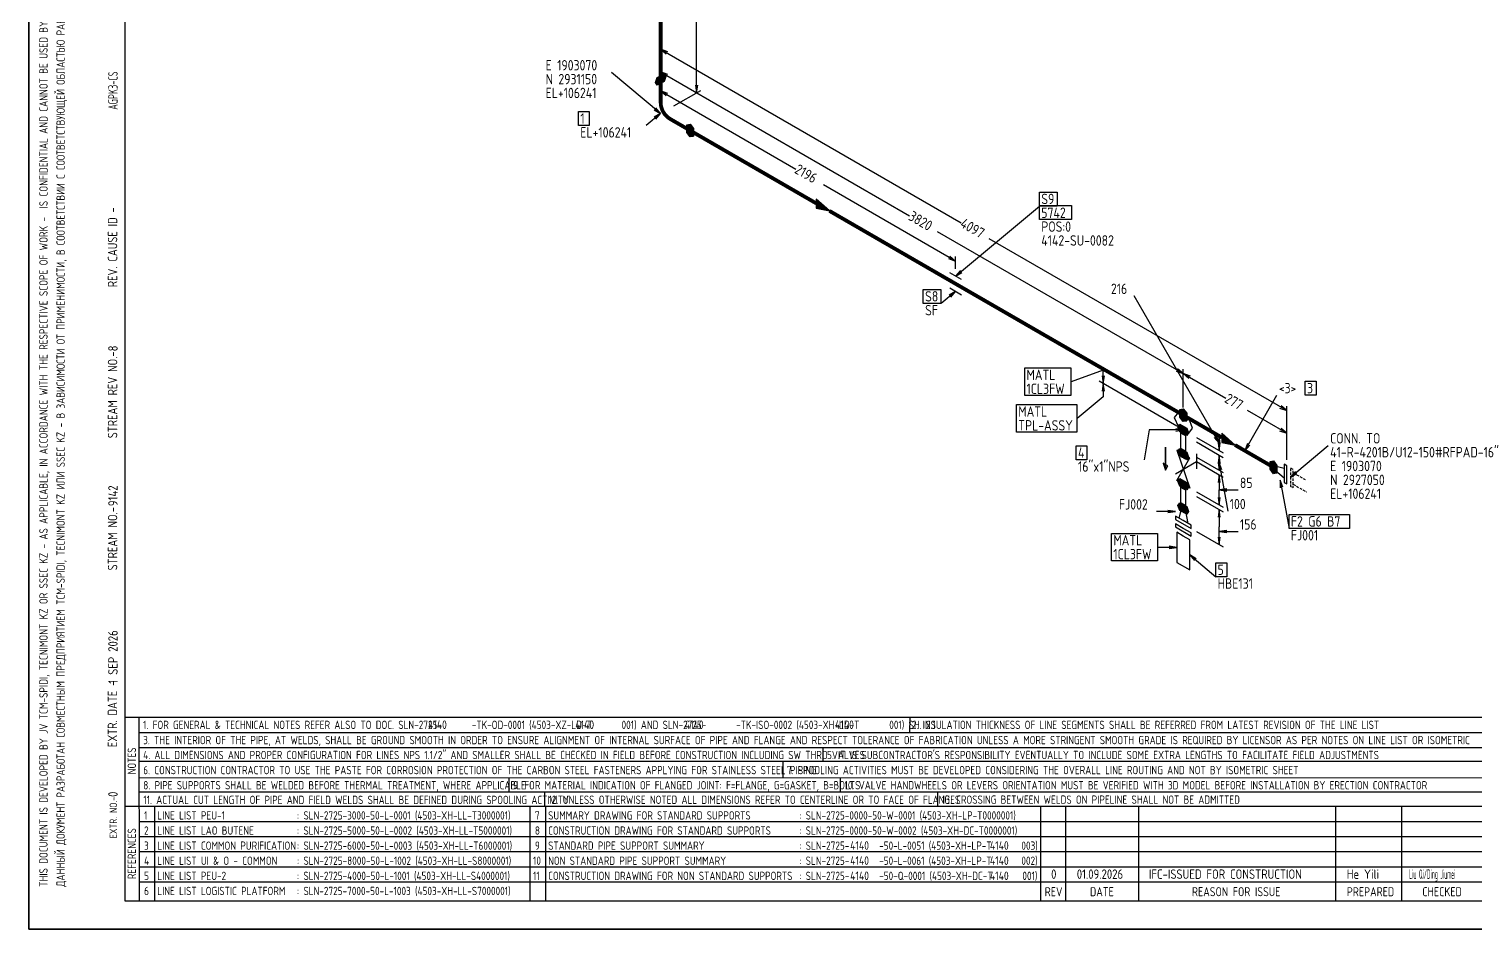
# Model space of a CAD drawing. Extents: x 0 to 594, y 0 to 420.
# Drawn here: x 0 to 383, y 0 to 238.4 of the extents above; entities that cross this region are included whole.
import ezdxf

# ---------------------------------------------------------------- set-up
doc = ezdxf.new("R2010")
doc.units = 0
doc.header["$MEASUREMENT"] = 0
doc.linetypes.add('BORDER_2012_SLN$0$8001.Solid', pattern=[0])
doc.linetypes.add('GT100', pattern=[1, 0.666667, -0.333333])
for name, color, linetype, lineweight in [('BORDER_2012_SLN$0$BG_01', 7, 'BORDER_2012_SLN$0$8001.Solid', 25), ('BORDER_2012_SLN$0$BG_02', 7, 'BORDER_2012_SLN$0$8001.Solid', 25), ('BORDER_2012_SLN$0$BG_Level_1', 7, 'BORDER_2012_SLN$0$8001.Solid', 25), ('BORDER_2012_SLN$0$Level_1', 7, 'BORDER_2012_SLN$0$8001.Solid', 25), ('BORDER_2012_SLN$0$Level_18', 7, 'BORDER_2012_SLN$0$8001.Solid', 25)]:
    doc.layers.add(name, color=color, linetype=linetype, lineweight=lineweight)
doc.layers.add('GT_1', color=7, linetype='Continuous')
doc.styles.add('BORDER_2012_SLN$0$GOST type A', font='GOST type A')
doc.styles.add('HTX1', font='')
doc.styles.get('HTX1').set_extended_font_data('GOST type A')

# ---------------------------------------------------------------- blocks, each defined once
blk = doc.blocks.new('BORDER_2012_SLN')
at = {"layer": 'BORDER_2012_SLN$0$BG_Level_1', "color": 7, "lineweight": -3}
for p, q in [((402.7, 56), (25.4, 56)), ((29.11, 56), (29.22, 7.5)), ((233.25, 56), (233.24, 52)), ((402.7, 52), (29.1, 52)), ((402.7, 47.99), (29.16, 48.01)), ((210.22, 48), (210.22, 44.42)), ((402.7, 44.41), (29.17, 44.42)), ((199.61, 44.42), (199.61, 40.02)), ((402.7, 39.96), (29.15, 40.07)), ((127.1, 40.04), (127.1, 36.23)), ((214.87, 40.02), (214.87, 36.23)), ((136.5, 36.23), (136.5, 32.43)), ((240.64, 36.23), (240.64, 32.43)), ((33.22, 32.43), (33.22, 7.59)), ((132.63, 32.43), (132.63, 7.6)), ((136.8, 32.43), (136.8, 7.59))]:
    blk.add_line(p, q, dxfattribs=at)
at = {"layer": 'BORDER_2012_SLN$0$Level_1', "color": 7, "lineweight": -3}
for p, q in [((25.4, 412.5), (25.4, 7.5)), ((402.7, 36.23), (29.15, 36.23)), ((402.7, 32.43), (25.4, 32.43)), ((267.9, 32.43), (267.91, 7.5)), ((274.59, 7.5), (274.59, 32.43)), ((293.91, 7.5), (293.91, 32.43)), ((346.11, 7.5), (346.11, 32.43)), ((363.55, 7.5), (363.55, 32.43)), ((402.7, 28.43), (29.17, 28.43)), ((402.7, 24.43), (29.18, 24.43)), ((402.7, 20.43), (29.19, 20.43)), ((402.7, 16.43), (29.2, 16.43)), ((402.7, 12.43), (29.2, 12.43)), ((25.4, 7.5), (588.6, 7.5))]:
    blk.add_line(p, q, dxfattribs=at)
at = {"layer": 'BORDER_2012_SLN$0$Level_18', "color": 7, "lineweight": -3, "flags": 128}
blk.add_lwpolyline([(0, 0), (0, 420), (594, 420), (594, 0)], close=True, dxfattribs=at)
at = {"color": 7, "char_height": 2.2, "attachment_point": 1, "style": 'BORDER_2012_SLN$0$GOST type A'}
for s, insert in [('{\\l\\fGOST type A|b0|i0;\\T1;1}', (30.5, 31.2)), ('{\\l\\fGOST type A|b0|i0;\\T1;: SLN-2725-3000-50-L-0001 (4503-XH-LL-T3000001)}', (71, 31.2)), ('{\\l\\fGOST type A|b0|i0;\\T1;7}', (134, 31.2)), ('{\\l\\fGOST type A|b0|i0;\\T1;SUMMARY DRAWING FOR STANDARD SUPPORTS}', (137.5, 31.2)), ('{\\l\\fGOST type A|b0|i0;\\T1;: SLN-2725-0000-50-W-0001 (4503-XH-LP-T0000001)}', (204, 31.2)), ('{\\l\\fGOST type A|b0|i0;\\T1;2}', (30.5, 27.2)), ('{\\l\\fGOST type A|b0|i0;\\T1;LINE LIST LAO BUTENE}', (34, 27.2)), ('{\\l\\fGOST type A|b0|i0;\\T1;: SLN-2725-5000-50-L-0002 (4503-XH-LL-T5000001)}', (71, 27.2)), ('{\\l\\fGOST type A|b0|i0;\\T1;8}', (134, 27.2)), ('{\\l\\fGOST type A|b0|i0;\\T1;CONSTRUCTION DRAWING FOR STANDARD SUPPORTS}', (137.5, 27.2)), ('{\\l\\fGOST type A|b0|i0;\\T1;: SLN-2725-0000-50-W-0002 (4503-XH-DC-T0000001)}', (204, 27.2)), ('{\\l\\fGOST type A|b0|i0;\\T1;3}', (30.5, 23.2)), ('{\\l\\fGOST type A|b0|i0;\\T1;LINE LIST COMMON PURIFICATION}', (34, 23.2)), ('{\\l\\fGOST type A|b0|i0;\\T1;: SLN-2725-6000-50-L-0003 (4503-XH-LL-T6000001)}', (71, 23.2)), ('{\\l\\fGOST type A|b0|i0;\\T1;9}', (134, 23.2)), ('{\\C256;STANDARD PIPE SUPPORT SUMMARY}', (137.5, 23.2)), ('{\\fGOST type A|b0|i0|c0|p34;: SLN-2725-       -50-L-0051 (4503-XH-LP-T       003)}', (204, 23.2)), ('{\\l\\fGOST type A|b0|i0;\\T1;4}', (30.5, 19.2)), ('{\\l\\fGOST type A|b0|i0;\\T1;LINE LIST UI & O - COMMON}', (34, 19.2)), ('{\\l\\fGOST type A|b0|i0;\\T1;: SLN-2725-8000-50-L-1002 (4503-XH-LL-S8000001)}', (71, 19.2)), ('{\\l\\fGOST type A|b0|i0;\\T1;10}', (133.5, 19.2)), ('{\\l\\fGOST type A|b0|i0;\\T1;NON STANDARD PIPE SUPPORT SUMMARY}', (137.5, 19.2)), ('{\\fGOST type A|b0|i0|c0|p34;: SLN-2725-       -50-L-0061 (4503-XH-LP-T       002)}', (204, 19.2)), ('{\\l\\fGOST type A|b0|i0;\\T1;: SLN-2725-4000-50-L-1001 (4503-XH-LL-S4000001)}', (71, 15.2)), ('{\\fGOST type A|b0|i0|c0|p34;: SLN-2725-       -50-Q-0001 (4503-XH-DC-T       001)}', (204, 15.2)), ('{\\l\\fGOST type A|b0|i0;\\T1;5}', (30.5, 15.2)), ('{\\l\\fGOST type A|b0|i0;\\T1;LINE LIST PEU-2}', (34, 15.2)), ('{\\l\\fGOST type A|b0|i0;\\T1;11}', (133.5, 15.2)), ('{\\C256;CONSTRUCTION DRAWING FOR NON STANDARD SUPPORTS}', (137.5, 15.2)), ('{\\l\\fGOST type A|b0|i0;\\T1;6}', (30.5, 11.2)), ('{\\l\\fGOST type A|b0|i0;\\T1;LINE LIST LOGISTIC PLATFORM}', (34, 11.2)), ('{\\l\\fGOST type A|b0|i0;\\T1;: SLN-2725-7000-50-L-1003 (4503-XH-LL-S7000001)}', (71, 11.2))]:
    blk.add_mtext(s, dxfattribs=dict(at, insert=insert))
at = {"layer": 'BORDER_2012_SLN$0$BG_01', "color": 7, "attachment_point": 1, "rotation": 90, "style": 'BORDER_2012_SLN$0$GOST type A'}
for s, insert, char_height in [('{\\fGOST type A|b0|i0|c134|p34;\\W1.01;ДАННЫЙ ДОКУМЕНТ РАЗРАБОТАН СОВМЕСТНЫМ ПРЕДПРИЯТИЕМ \\fGOST type A|b0|i0|c0|p34;TCM-SPIDI, TECNIMONT KZ \\fGOST type A|b0|i0|c134|p34;ИЛИ \\fGOST type A|b0|i0|c0|p34;SSEC KZ - \\fGOST type A|b0|i0|c134|p34;В ЗАВИСИМОСТИ ОТ ПРИМЕНИМОСТИ\\fGOST type A|b0|i0|c0|p34;, \\fGOST type A|b0|i0|c134|p34;В СООТВЕТСТВИИ С СООТВЕТСТВУЮЩЕЙ ОБЛАСТЬЮ РАБОТ\\fGOST type A|b0|i0|c0|p34;. \\fGOST type A|b0|i0|c134|p34;ЯВЛЯЕТСЯ КОНФИДЕНЦИАЛЬНЫМ И НЕ МОЖЕТ БЫТЬ ИСПОЛЬЗОВАН ДРУГИМИ ЛИЦАМИ ДЛЯ КАКИХ\\fGOST type A|b0|i0|c0|p34;-\\fGOST type A|b0|i0|c134|p34;ЛИБО ЦЕЛЕЙ\\fGOST type A|b0|i0|c0|p34;, \\fGOST type A|b0|i0|c134|p34;КРОМЕ ПРОЕКТА \\fGOST type A|b0|i0|c0|p34;SILLENO.}', (7.3, 11.21), 2.2), ('{\\l\\fGOST type A|b0|i0;\\T1;EXTR. DATE -}', (20.86, 48.18), 2.5), ('{\\l\\fGOST type A|b0|i0;\\T1;EXTR. NO.-}', (21.36, 24.02), 2)]:
    blk.add_mtext(s, dxfattribs=dict(at, insert=insert, char_height=char_height))
at = {"layer": 'BORDER_2012_SLN$0$BG_01', "color": 7, "insert": (2.76, 11.2), "char_height": 2.2, "attachment_point": 1, "rotation": 90, "line_spacing_factor": 1.090909, "style": 'BORDER_2012_SLN$0$GOST type A'}
blk.add_mtext('{\\fGOST type A|b0|i0|c0|p34;\\W1.01;THIS DOCUMENT IS DEVELOPED BY JV TCM-SPIDI, TECNIMONT KZ OR SSEC KZ - AS APPLICABLE, IN ACCORDANCE WITH THE RESPECTIVE SCOPE OF WORK -  IS CONFIDENTIAL AND CANNOT BE USED BY OTHERS FOR ANY PURPOSE OTHER THAN THE SILLENO PROJECT}', dxfattribs=at)
at = {"layer": 'BORDER_2012_SLN$0$BG_02', "color": 7, "char_height": 2.5, "attachment_point": 1, "rotation": 90, "style": 'BORDER_2012_SLN$0$GOST type A'}
for s, insert in [('{\\l\\fGOST type A|b0|i0;\\T1;REV. CAUSE ID - }', (20.9, 170)), ('{\\l\\fGOST type A|b0|i0;\\T1;STREAM REV NO.-}', (20.9, 130)), ('{\\l\\fGOST type A|b0|i0;\\T1;STREAM NO.-}', (20.9, 95))]:
    blk.add_mtext(s, dxfattribs=dict(at, insert=insert))
at = {"layer": 'BORDER_2012_SLN$0$BG_Level_1', "color": 7, "attachment_point": 1, "style": 'BORDER_2012_SLN$0$GOST type A'}
for s, insert, char_height in [('{\\fGOST type A|b0|i0|c0|p34;\\C256; 1. FOR GENERAL & TECHNICAL NOTES REFER ALSO TO DOC. SLN-2725-       -TK-OD-0001 (4503-XZ-LD-T       001) AND SLN-2725-       -TK-ISO-0002 (4503-XH-LD-T       001) SH. 2.1}', (29.11, 55.19), 2.2), ('{\\fGOST type A|b0|i0|c0|p34;\\C256;2. INSULATION THICKNESS OF LINE SEGMENTS SHALL BE REFERRED FROM LATEST REVISION OF THE LINE LIST}', (233.84, 55.19), 2.2), ('{\\fGOST type A|b0|i0|c0|p34;\\C256; 3. THE INTERIOR OF THE PIPE, AT WELDS, SHALL BE GROUND SMOOTH IN ORDER TO ENSURE ALIGNMENT OF INTERNAL SURFACE OF PIPE AND FLANGE AND RESPECT TOLERANCE OF FABRICATION UNLESS A MORE STRINGENT SMOOTH GRADE IS REQUIRED BY LICENSOR AS PER NOTES ON LINE LIST OR ISOMETRIC}', (29.12, 51.15), 2.2), ('{\\fGOST type A|b0|i0|c0|p34;\\C256; 4. ALL DIMENSIONS AND PROPER CONFIGURATION FOR LINES NPS 1.1/2" AND SMALLER SHALL BE CHECKED IN FIELD BEFORE CONSTRUCTION INCLUDING SW THRD VALVES}', (29.13, 47.2), 2.2), ("{\\C256; 5. IT IS SUBCONTRACTOR'S RESPONSIBILITY EVENTUALLY TO INCLUDE SOME EXTRA LENGTHS TO FACILITATE FIELD ADJUSTMENTS}", (210.22, 47.2), 2.2), ('{\\C256; 6. CONSTRUCTION CONTRACTOR TO USE THE PASTE FOR CORROSION PROTECTION OF THE CARBON STEEL FASTENERS APPLYING FOR STAINLESS STEEL PIPING}', (29.14, 43.2), 2.2), ('{\\C256; 7. SPOOLING ACTIVITIES MUST BE DEVELOPED CONSIDERING THE OVERALL LINE ROUTING AND NOT BY ISOMETRIC SHEET}', (199.61, 43.2), 2.2), ('{\\C256; 8. PIPE SUPPORTS SHALL BE WELDED BEFORE THERMAL TREATMENT, WHERE APPLICABLE}', (29.15, 39.2), 2.2), ('{\\C256; 9. FOR MATERIAL INDICATION OF FLANGED JOINT: F=FLANGE, G=GASKET, B=BOLTS}', (127.1, 39.2), 2.2), ('{\\C256; 10. VALVE HANDWHEELS OR LEVERS ORIENTATION MUST BE VERIFIED WITH 3D MODEL BEFORE INSTALLATION BY ERECTION CONTRACTOR}', (214.87, 39.2), 2.2), ('{\\C256; 11. ACTUAL CUT LENGTH OF PIPE AND FIELD WELDS SHALL BE DEFINED DURING SPOOLING ACTIVITY}', (29.16, 35.32), 2.2), ('{\\C256; 12. UNLESS OTHERWISE NOTED ALL DIMENSIONS REFER TO CENTERLINE OR TO FACE OF FLANGES}', (136.5, 35.35), 2.2), ('{\\C256; 13. CROSSING BETWEEN WELDS ON PIPELINE SHALL NOT BE ADMITTED}', (240.64, 35.38), 2.2), ('{\\l\\fGOST type A|b0|i0;\\T1;LINE LIST PEU-1}', (34, 31.2), 2.2), ('{\\l\\fGOST type A|b0|i0;\\T1;REV}', (269, 11.1), 2.4), ('{\\l\\fGOST type A|b0|i0;\\T1;DATE}', (281, 11.1), 2.4), ('{\\l\\fGOST type A|b0|i0;\\T1;REASON FOR ISSUE}', (308, 11.1), 2.4), ('{\\l\\fGOST type A|b0|i0;\\T1;PREPARED}', (349, 11.1), 2.4), ('{\\l\\fGOST type A|b0|i0;\\T1;CHECKED}', (369, 11.1), 2.4)]:
    blk.add_mtext(s, dxfattribs=dict(at, insert=insert, char_height=char_height))
at = {"layer": 'BORDER_2012_SLN$0$BG_Level_1', "color": 7, "char_height": 2.2, "attachment_point": 1, "rotation": 90, "style": 'BORDER_2012_SLN$0$GOST type A'}
for s, insert in [('{\\l\\fGOST type A|b0|i0;\\T1;NOTES}', (26.15, 40.99)), ('{\\l\\fGOST type A|b0|i0;\\T1;REFERENCES}', (26.15, 13.23))]:
    blk.add_mtext(s, dxfattribs=dict(at, insert=insert))

msp = doc.modelspace()

# ---------------------------------------------------------------- linework, layer by layer
at = {"layer": 'GT_1', "flags": 128}
for points in [[(0, 0), (594, 0), (594, 420), (0, 420), (0, 0)], [(176.8, 221.5), (176.8, 281.7)], [(167.3, 220), (167.3, 234.2)], [(169.2, 232.3), (167.3, 233), (168.8, 231.7)], [(167.3, 233), (246.9, 187)], [(167.3, 216), (154.3, 226.9)], [(166.4, 223.5), (165.9, 224.2), (166.4, 225.5), (168.2, 226.5), (168.7, 225.8), (168.2, 224.5), (166.4, 223.5)], [(167.3, 220), (167.3, 228.2)], [(169.2, 226.3), (167.3, 227), (168.8, 225.7)], [(167.3, 227), (233.2, 188.9)], [(167.3, 226), (168.557, 226)], [(167.66, 226.2), (168.414, 226.2)], [(165.9, 224.2), (167.66, 224.2)], [(165.977, 224.4), (168.02, 224.4)], [(166.043, 224), (167.3, 224)], [(166.054, 224.6), (168.238, 224.6)], [(166.131, 224.8), (168.315, 224.8)], [(166.186, 223.8), (166.94, 223.8)], [(166.208, 225), (168.392, 225)], [(166.285, 225.2), (168.469, 225.2)], [(166.362, 225.4), (168.546, 225.4)], [(166.58, 225.6), (168.623, 225.6)], [(166.94, 225.8), (168.7, 225.8)], [(167.3, 220), (167.3, 223.2)], [(176.5, 223.5), (176.8, 221.5), (177.1, 223.5)], [(169.2, 221.3), (167.3, 222), (168.8, 220.7)], [(167.3, 222), (203.1, 201.3)], [(170.8, 218), (177.9, 222.1)], [(145.5, 216.5), (148.4, 216.5), (148.4, 212.8), (145.5, 212.8), (145.5, 216.5)], [(167.3, 216), (163.5, 212.8)], [(165.6, 217), (167.3, 216), (166, 217.5)], [(166, 214.5), (167.3, 216), (165.6, 215)], [(176, 210), (175.1, 209.8), (174.2, 211), (174.2, 213), (175.1, 213.2), (176, 212), (176, 210)], [(174.2, 213), (175.25, 213)], [(174.2, 212.8), (175.4, 212.8)], [(174.2, 212.6), (175.55, 212.6)], [(174.2, 212.4), (175.7, 212.4)], [(174.2, 212.2), (175.85, 212.2)], [(174.2, 212), (176, 212)], [(174.2, 211.8), (176, 211.8)], [(174.2, 211.6), (176, 211.6)], [(174.2, 211.4), (176, 211.4)], [(174.2, 211.2), (176, 211.2)], [(174.2, 211), (176, 211)], [(174.35, 210.8), (176, 210.8)], [(174.5, 210.6), (176, 210.6)], [(174.65, 210.4), (176, 210.4)], [(174.8, 210.2), (176, 210.2)], [(174.95, 210), (176, 210)], [(245.4, 176.9), (210.4, 197.1)], [(208.5, 192.2), (208.5, 190.9), (212, 190.2), (208.5, 193.3), (208.5, 191.1), (211.6, 190.4), (208.5, 193.2), (208.5, 191.2), (211.3, 190.6), (208.5, 193.1), (208.5, 191.4), (210.9, 190.8), (208.5, 192.9), (208.5, 191.6), (210.6, 191), (208.5, 192.8), (208.5, 191.7), (210.3, 191.2), (208.5, 192.6), (208.5, 191.9), (210, 191.4), (208.5, 192.4), (208.5, 192), (209.6, 191.6), (208.5, 192.3), (208.5, 192.2), (212, 190.2)], [(245.4, 172.9), (267.6, 191.5)], [(267.6, 195.2), (272.3, 195.2), (272.3, 191.5), (267.6, 191.5), (267.6, 195.2)], [(267.6, 191.6), (276.1, 191.6), (276.1, 187.9), (267.6, 187.9), (267.6, 191.6)], [(305.7, 147.1), (240.6, 184.7)], [(333.1, 137.3), (254.3, 182.8)], [(243.5, 177.6), (245.4, 176.9), (243.9, 178.2)], [(245.4, 174.9), (245.4, 178.1)], [(247, 172), (243.9, 173.8)], [(247, 172), (243.9, 173.8)], [(246.7, 174.4), (245.4, 172.9), (247.1, 173.9)], [(236.8, 169.4), (241.5, 169.4), (241.5, 165.7), (236.8, 165.7), (236.8, 169.4)], [(245.4, 168.9), (241.6, 165.7)], [(244.1, 167.4), (245.4, 168.9), (243.7, 167.9)], [(243.9, 169.8), (247, 168)], [(243.9, 169.8), (247, 168)], [(315.2, 128.7), (292.7, 167.7)], [(263.7, 148.6), (275.9, 148.6), (275.9, 141.3), (263.7, 141.3), (263.7, 148.6)], [(284.5, 148), (276, 144.9)], [(284.2, 146.5), (284.5, 144.5), (284.8, 146.5)], [(284.5, 144.5), (284.5, 148)], [(303.8, 147.8), (305.7, 147.1), (304.2, 148.4)], [(305.7, 140.1), (305.7, 148.3)], [(305.7, 138.1), (305.7, 148.3)], [(307.6, 146.4), (305.7, 147.1), (307.2, 145.8)], [(305.7, 147.1), (317, 140.6)], [(304, 133.2), (283.4, 145.1)], [(304, 133.2), (283.4, 145.1)], [(284.8, 142.5), (284.5, 144.5), (284.2, 142.5)], [(284.5, 144.5), (284.5, 141)], [(338, 145.1), (340.9, 145.1), (340.9, 141.4), (338, 141.4), (338, 145.1)], [(261.5, 138.9), (277.5, 138.9), (277.5, 131.6), (261.5, 131.6), (261.5, 138.9)], [(284.5, 141), (277.6, 135.2)], [(322, 126.7), (330.5, 141.4)], [(331.2, 138), (333.1, 137.3), (331.6, 138.6)], [(333.1, 124.3), (333.1, 138.5)], [(305.7, 136.1), (304.4, 136.9), (303.3, 135.5), (304.4, 133), (307.2, 131.3), (308.1, 132.7), (307.2, 135.3), (305.7, 136.1)], [(306.6, 134.6), (305.7, 134.4), (304.8, 135.6), (304.8, 137.6), (305.7, 137.8), (306.6, 136.6), (306.6, 134.6)], [(304.8, 137.6), (305.85, 137.6)], [(304.8, 137.4), (306, 137.4)], [(304.8, 137.2), (306.15, 137.2)], [(304.8, 137), (306.3, 137)], [(304.8, 136.8), (306.45, 136.8)], [(304.8, 136.6), (306.6, 136.6)], [(304.8, 136.4), (306.6, 136.4)], [(304.8, 136.2), (306.6, 136.2)], [(304.8, 136), (306.6, 136)], [(304.8, 135.8), (306.6, 135.8)], [(304.8, 135.6), (306.6, 135.6)], [(304.95, 135.4), (306.6, 135.4)], [(305.1, 135.2), (306.6, 135.2)], [(305.25, 135), (306.6, 135)], [(305.4, 134.8), (306.6, 134.8)], [(305.55, 134.6), (306.6, 134.6)], [(309.2, 134.1), (316.3, 130)], [(333.1, 131.3), (322.7, 137.3)], [(305.7, 132.2), (296.7, 132.2), (295.3, 124.3)], [(303.7, 131.9), (305.7, 132.2), (303.7, 132.5)], [(304.8, 131.7), (304.3, 133), (304.8, 133.7), (306.6, 132.7), (307.1, 131.4), (306.6, 130.7), (304.8, 131.7)], [(304.3, 133), (306.06, 133)], [(304.377, 132.8), (306.42, 132.8)], [(304.443, 133.2), (305.7, 133.2)], [(304.454, 132.6), (306.638, 132.6)], [(304.531, 132.4), (306.715, 132.4)], [(304.586, 133.4), (305.34, 133.4)], [(304.608, 132.2), (306.792, 132.2)], [(304.685, 132), (306.869, 132)], [(304.762, 131.8), (306.946, 131.8)], [(304.98, 131.6), (307.023, 131.6)], [(305.7, 131), (305, 131.4), (305, 127.4), (306.4, 126.6), (306.4, 130.6), (305.7, 131)], [(305.34, 131.4), (307.1, 131.4)], [(305.7, 131.2), (306.957, 131.2)], [(306.06, 131), (306.814, 131)], [(313.9, 130.2), (315.2, 128.7), (314.5, 130.6)], [(315.5, 128.6), (315.2, 130.6), (314.9, 128.6)], [(315.2, 130.6), (315.2, 128.7)], [(315.9, 130.2), (315.9, 128.9), (319.4, 128.2), (315.9, 131.3), (315.9, 129.1), (319, 128.4), (315.9, 131.2), (315.9, 129.2), (318.7, 128.6), (315.9, 131.1), (315.9, 129.4), (318.3, 128.8), (315.9, 130.9), (315.9, 129.6), (318, 129), (315.9, 130.8), (315.9, 129.7), (317.7, 129.2), (315.9, 130.6), (315.9, 129.9), (317.4, 129.4), (315.9, 130.4), (315.9, 130), (317, 129.6), (315.9, 130.3), (315.9, 130.2), (319.4, 128.2)], [(331.2, 132), (333.1, 131.3), (331.6, 132.6)], [(333.1, 124.3), (333.1, 132.5)], [(277.3, 128), (280.2, 128), (280.2, 124.3), (277.3, 124.3), (277.3, 128)], [(301, 127.6), (301, 121.5), (301.6, 122.7), (300.4, 123.4), (301, 121.5), (301, 127.6)], [(305.7, 125.8), (304, 126.8), (307.4, 116.8), (304, 118.8), (307.4, 124.8), (305.7, 125.8)], [(304.8, 125.3), (304.3, 126.6), (304.8, 127.3), (306.6, 126.3), (307.1, 125), (306.6, 124.3), (304.8, 125.3)], [(304.3, 126.6), (306.06, 126.6)], [(304.377, 126.4), (306.42, 126.4)], [(304.443, 126.8), (305.7, 126.8)], [(304.586, 127), (305.34, 127)], [(309.2, 130.2), (316.3, 126.1)], [(309.2, 129), (316.3, 124.9)], [(314.9, 128.7), (315.2, 126.7), (315.5, 128.7)], [(315.2, 126.7), (315.2, 128.7)], [(322.7, 128.6), (322, 126.7), (323.3, 128.2)], [(334.1, 119.7), (344.1, 128.1)], [(303.6, 120.6), (309.2, 123.8)], [(304.454, 126.2), (306.638, 126.2)], [(304.531, 126), (306.715, 126)], [(304.608, 125.8), (306.792, 125.8)], [(304.685, 125.6), (306.869, 125.6)], [(304.762, 125.4), (306.946, 125.4)], [(304.98, 125.2), (307.023, 125.2)], [(305.34, 125), (307.1, 125)], [(305.7, 124.8), (306.957, 124.8)], [(306.06, 124.6), (306.814, 124.6)], [(309.2, 125.9), (309.2, 121.9)], [(309.2, 125), (316.3, 120.9)], [(309.2, 123.8), (316.3, 119.7)], [(315.5, 123.5), (315.2, 125.5), (314.9, 123.5)], [(314.9, 123.5), (315.2, 121.5), (315.5, 123.5)], [(315.2, 125.5), (315.2, 123.5)], [(315.2, 121.5), (315.2, 123.5)], [(315.9, 121.6), (315.2, 123.5), (315.2, 121.5)], [(315.2, 123.5), (317.5, 110.7)], [(330.5, 120.8), (329.6, 120.6), (328.7, 121.8), (328.7, 123.8), (329.6, 124), (330.5, 122.8), (330.5, 120.8)], [(328.7, 123.8), (329.75, 123.8)], [(328.7, 123.6), (329.9, 123.6)], [(328.7, 123.4), (330.05, 123.4)], [(328.7, 123.2), (330.2, 123.2)], [(328.7, 123), (330.35, 123)], [(328.7, 122.8), (330.5, 122.8)], [(328.7, 122.6), (330.5, 122.6)], [(332.4, 119.4), (329.6, 121.8), (329.6, 122.8), (332.4, 122.1)], [(332.4, 120.7), (332.4, 118.3), (333.1, 117.9), (333.1, 122.7), (332.4, 123.1), (332.4, 120.7)], [(304.8, 117.3), (304.3, 118.6), (304.8, 119.3), (306.6, 118.3), (307.1, 117), (306.6, 116.3), (304.8, 117.3)], [(304.443, 118.8), (305.7, 118.8)], [(304.586, 119), (305.34, 119)], [(315.5, 118.3), (315.2, 120.3), (314.9, 118.3)], [(315.2, 120.3), (315.2, 116.3)], [(328.7, 122.4), (330.5, 122.4)], [(328.7, 122.2), (330.5, 122.2)], [(328.7, 122), (330.5, 122)], [(328.7, 121.8), (330.5, 121.8)], [(328.85, 121.6), (330.5, 121.6)], [(329, 121.4), (330.5, 121.4)], [(329.15, 121.2), (330.5, 121.2)], [(329.3, 121), (330.5, 121)], [(329.45, 120.8), (330.5, 120.8)], [(332.1, 117), (331.4, 118.9), (331.4, 116.9)], [(331.4, 118.9), (333.7, 106.1)], [(335.4, 121.2), (334.1, 119.7), (335.8, 120.7)], [(304.3, 118.6), (306.06, 118.6)], [(304.377, 118.4), (306.42, 118.4)], [(304.454, 118.2), (306.638, 118.2)], [(304.531, 118), (306.715, 118)], [(304.608, 117.8), (306.792, 117.8)], [(304.685, 117.6), (306.869, 117.6)], [(304.762, 117.4), (306.946, 117.4)], [(304.98, 117.2), (307.023, 117.2)], [(305.7, 116.6), (305, 117), (305, 113), (306.4, 112.2), (306.4, 116.2), (305.7, 116.6)], [(305.34, 117), (307.1, 117)], [(305.7, 116.8), (306.957, 116.8)], [(306.06, 116.6), (306.814, 116.6)], [(309.2, 115.8), (316.3, 111.7)], [(317.2, 116.6), (315.2, 116.3), (317.2, 116)], [(315.2, 112.3), (315.2, 116.3)], [(315.2, 116.3), (320.2, 116.3)], [(304.8, 110.9), (304.3, 112.2), (304.8, 112.9), (306.6, 111.9), (307.1, 110.6), (306.6, 109.9), (304.8, 110.9)], [(304.3, 112.2), (306.06, 112.2)], [(304.377, 112), (306.42, 112)], [(304.443, 112.4), (305.7, 112.4)], [(304.454, 111.8), (306.638, 111.8)], [(304.531, 111.6), (306.715, 111.6)], [(304.586, 112.6), (305.34, 112.6)], [(304.6, 108.8), (305.3, 111.6), (306.2, 111.1), (306.9, 107.4)], [(304.608, 111.4), (306.792, 111.4)], [(304.685, 111.2), (306.869, 111.2)], [(309.2, 114.6), (316.3, 110.5)], [(314.9, 114.3), (315.2, 112.3), (315.5, 114.3)], [(315.5, 109.1), (315.2, 111.1), (314.9, 109.1)], [(315.2, 111.1), (315.2, 106.5)], [(303.6, 110.6), (298.6, 110.6)], [(301.6, 110.3), (303.6, 110.6), (301.6, 110.9)], [(305.7, 108.2), (303.6, 109.4), (303.6, 108.5), (307.8, 106.1), (307.8, 107), (305.7, 108.2)], [(305.7, 106.1), (303.6, 107.3), (303.6, 106.5), (307.8, 104.1), (307.8, 104.9), (305.7, 106.1)], [(304.762, 111), (306.946, 111)], [(304.98, 110.8), (307.023, 110.8)], [(305.34, 110.6), (307.1, 110.6)], [(305.7, 110.4), (306.957, 110.4)], [(306.06, 110.2), (306.814, 110.2)], [(333.7, 109.8), (349.7, 109.8), (349.7, 106.1), (333.7, 106.1), (333.7, 109.8)], [(286.7, 104.8), (298.9, 104.8), (298.9, 97.5), (286.7, 97.5), (286.7, 104.8)], [(305.7, 104.1), (304, 105.1), (304, 97.1), (307.4, 95.1), (307.4, 103.1), (305.7, 104.1)], [(309.2, 105.3), (316.3, 101.2)], [(314.9, 103.8), (315.2, 101.8), (315.5, 103.8)], [(315.2, 101.8), (315.2, 106.5)], [(317.2, 105.6), (315.2, 105.3), (317.2, 105)], [(315.2, 105.3), (320.2, 105.3)], [(304, 101.1), (299, 101.1)], [(302, 100.8), (304, 101.1), (302, 101.4)], [(309.1, 98.1), (307.4, 99.1), (308.7, 97.6)], [(307.4, 99.1), (314.3, 93.3)], [(314.3, 97), (317.2, 97), (317.2, 93.3), (314.3, 93.3), (314.3, 97)]]:
    msp.add_lwpolyline(points, dxfattribs=at)
at = {"layer": 'GT_1', "const_width": 1, "flags": 128}
for points in [[(167.3, 277.9), (167.3, 225)], [(167.3, 225), (167.3, 219)], [(169.9, 214.5), (175.1, 211.5)], [(175.1, 211.5), (208.5, 192.2)], [(212, 190.2), (245.4, 170.9)], [(245.4, 170.9), (305.7, 136.1)], [(305.7, 136.1), (315.9, 130.2)], [(319.4, 128.2), (329.6, 122.3)]]:
    msp.add_lwpolyline(points, dxfattribs=at)
msp.add_lwpolyline([(167.3, 219, 0.268126), (169.9, 214.5)], format="xyb", dxfattribs=at)
at = {"layer": 'GT_1', "linetype": 'GT100', "flags": 128}
for points in [[(334.1, 119.7), (334.1, 117.3), (334.8, 116.9), (334.8, 121.7), (334.1, 122.1), (334.1, 119.7)], [(334.8, 120.8), (338.3, 118.9)], [(334.8, 117.8), (338.3, 115.8)]]:
    msp.add_lwpolyline(points, dxfattribs=at)

# ---------------------------------------------------------------- block references
at = {"linetype": 'Continuous'}
msp.add_blockref('BORDER_2012_SLN', (0, 0), dxfattribs=at)

# ---------------------------------------------------------------- texts
at = {"linetype": 'Continuous', "style": 'HTX1', "width": 0.8}
msp.add_text('AGPK3-CS', height=2.5, rotation=89.99992, dxfattribs=at).set_placement((23.5, 217))
at = {"layer": 'GT_1', "style": 'HTX1'}
for s, height, width, p in [('E 1903070', 2.75, 1.02, (136.829, 227.4)), ('N 2931150', 2.75, 1.02, (136.829, 223.733)), ('EL+106241', 2.75, 1.02, (136.829, 220.067)), ('1', 2.75, 1.02, (146.029, 213.3)), ('EL+106241', 2.75, 1.02, (146.029, 209.633)), ('S9', 2.75, 1.02, (268.1, 192)), ('5742', 2.75, 1.02, (268.1, 188.333)), ('POS:0', 2.75, 1.02, (268.1, 184.667)), ('4142-SU-0082', 2.75, 1.02, (268.1, 181)), ('S8', 2.75, 1.02, (237.329, 166.2)), ('216', 2.75, 1.02, (286.543, 168.2)), ('SF', 2.75, 1.02, (237.329, 162.533)), ('MATL', 2.75, 1.02, (264.186, 145.4)), ('1CL3FW', 2.75, 1.02, (264.186, 141.733)), ('<3>', 2.75, 1.02, (331, 141.9)), ('3', 2.75, 1.02, (338.48, 141.9)), ('MATL', 2.75, 1.02, (262.014, 135.7)), ('TPL-ASSY', 2.75, 1.02, (262.014, 132.033)), ('CONN. TO', 2.75, 1.02, (344.6, 128.6)), ('4', 2.75, 1.02, (277.829, 124.8)), ('41-R-4201B/U12-150#RFPAD-16"', 2.75, 1.02, (344.6, 124.933)), ('16"x1"NPS', 2.75, 1.02, (277.829, 121.133)), ('E 1903070', 2.75, 1.02, (344.6, 121.267)), ('85', 2.75, 1.02, (320.7, 116.8)), ('N 2927050', 2.75, 1.02, (344.6, 117.6)), ('EL+106241', 2.75, 1.02, (344.6, 113.933)), ('FJ002', 2.75, 1.02, (288.671, 111.1)), ('100', 2.75, 1.02, (318, 111.2)), ('156', 2.75, 1.02, (320.7, 105.8)), ('F2 G6 B7', 2.75, 1.02, (334.2, 106.6)), ('MATL', 2.75, 1.02, (287.186, 101.6)), ('FJ001', 2.75, 1.02, (334.2, 102.933)), ('1CL3FW', 2.75, 1.02, (287.186, 97.933)), ('5', 2.75, 1.02, (314.8, 93.8)), ('HBE131', 2.75, 1.02, (314.8, 90.133)), ('4140', 2.25, 1.02, (105.7, 53)), ('4140', 2.25, 1.02, (144.7, 53)), ('4140', 2.25, 1.02, (173.7, 53)), ('4140', 2.25, 1.02, (213.5, 53)), ('4140', 2.25, 1.02, (217.5, 21)), ('4140', 2.25, 1.02, (254.5, 21)), ('4140', 2.25, 1.02, (217.5, 17)), ('4140', 2.25, 1.02, (254.5, 17)), ('0', 2.5, 1.02, (270.7, 13.3)), ('0', 2.5, 1.02, (270.7, 13.3)), ('0', 2.5, 1.02, (270.7, 13.3)), ('0', 2.5, 1.02, (270.7, 13.3)), ('0', 2.5, 1.02, (270.7, 13.3)), ('0', 2.5, 1.02, (270.7, 13.3)), ('0', 2.5, 1.02, (270.7, 13.3)), ('0', 2.5, 1.02, (270.7, 13.3)), ('0', 2.5, 1.02, (270.7, 13.3)), ('0', 2.5, 1.02, (270.7, 13.3)), ('0', 2.5, 1.02, (270.7, 13.3)), ('0', 2.5, 1.02, (270.7, 13.3)), ('0', 2.5, 1.02, (270.7, 13.3)), ('0', 2.5, 1.02, (270.7, 13.3)), ('0', 2.5, 1.02, (270.7, 13.3)), ('0', 2.5, 1.02, (270.7, 13.3)), ('01.09.2026', 2.5, 1.02, (277.5, 13.3)), ('01.09.2026', 2.5, 1.02, (277.5, 13.3)), ('01.09.2026', 2.5, 1.02, (277.5, 13.3)), ('01.09.2026', 2.5, 1.02, (277.5, 13.3)), ('01.09.2026', 2.5, 1.02, (277.5, 13.3)), ('01.09.2026', 2.5, 1.02, (277.5, 13.3)), ('01.09.2026', 2.5, 1.02, (277.5, 13.3)), ('01.09.2026', 2.5, 1.02, (277.5, 13.3)), ('01.09.2026', 2.5, 1.02, (277.5, 13.3)), ('01.09.2026', 2.5, 1.02, (277.5, 13.3)), ('01.09.2026', 2.5, 1.02, (277.5, 13.3)), ('01.09.2026', 2.5, 1.02, (277.5, 13.3)), ('01.09.2026', 2.5, 1.02, (277.5, 13.3)), ('01.09.2026', 2.5, 1.02, (277.5, 13.3)), ('01.09.2026', 2.5, 1.02, (277.5, 13.3)), ('01.09.2026', 2.5, 1.02, (277.5, 13.3)), ('IFC-ISSUED FOR CONSTRUCTION', 2.5, 1.02, (296.6, 13.3)), ('IFC-ISSUED FOR CONSTRUCTION', 2.5, 1.02, (296.6, 13.3)), ('IFC-ISSUED FOR CONSTRUCTION', 2.5, 1.02, (296.6, 13.3)), ('IFC-ISSUED FOR CONSTRUCTION', 2.5, 1.02, (296.6, 13.3)), ('IFC-ISSUED FOR CONSTRUCTION', 2.5, 1.02, (296.6, 13.3)), ('IFC-ISSUED FOR CONSTRUCTION', 2.5, 1.02, (296.6, 13.3)), ('IFC-ISSUED FOR CONSTRUCTION', 2.5, 1.02, (296.6, 13.3)), ('IFC-ISSUED FOR CONSTRUCTION', 2.5, 1.02, (296.6, 13.3)), ('IFC-ISSUED FOR CONSTRUCTION', 2.5, 1.02, (296.6, 13.3)), ('IFC-ISSUED FOR CONSTRUCTION', 2.5, 1.02, (296.6, 13.3)), ('IFC-ISSUED FOR CONSTRUCTION', 2.5, 1.02, (296.6, 13.3)), ('IFC-ISSUED FOR CONSTRUCTION', 2.5, 1.02, (296.6, 13.3)), ('IFC-ISSUED FOR CONSTRUCTION', 2.5, 1.02, (296.6, 13.3)), ('IFC-ISSUED FOR CONSTRUCTION', 2.5, 1.02, (296.6, 13.3)), ('IFC-ISSUED FOR CONSTRUCTION', 2.5, 1.02, (296.6, 13.3)), ('IFC-ISSUED FOR CONSTRUCTION', 2.5, 1.02, (296.6, 13.3)), ('He Yili', 2.5, 1.02, (349, 13.3)), ('He Yili', 2.5, 1.02, (349, 13.3)), ('He Yili', 2.5, 1.02, (349, 13.3)), ('He Yili', 2.5, 1.02, (349, 13.3)), ('He Yili', 2.5, 1.02, (349, 13.3)), ('He Yili', 2.5, 1.02, (349, 13.3)), ('He Yili', 2.5, 1.02, (349, 13.3)), ('He Yili', 2.5, 1.02, (349, 13.3)), ('He Yili', 2.5, 1.02, (349, 13.3)), ('He Yili', 2.5, 1.02, (349, 13.3)), ('He Yili', 2.5, 1.02, (349, 13.3)), ('He Yili', 2.5, 1.02, (349, 13.3)), ('He Yili', 2.5, 1.02, (349, 13.3)), ('He Yili', 2.5, 1.02, (349, 13.3)), ('He Yili', 2.5, 1.02, (349, 13.3)), ('He Yili', 2.5, 1.02, (349, 13.3)), ('Liu Qi/Ding Jiumei', 2.5, 0.45, (365.5, 13.3)), ('Liu Qi/Ding Jiumei', 2.5, 0.45, (365.5, 13.3)), ('Liu Qi/Ding Jiumei', 2.5, 0.45, (365.5, 13.3)), ('Liu Qi/Ding Jiumei', 2.5, 0.45, (365.5, 13.3)), ('Liu Qi/Ding Jiumei', 2.5, 0.45, (365.5, 13.3)), ('Liu Qi/Ding Jiumei', 2.5, 0.45, (365.5, 13.3)), ('Liu Qi/Ding Jiumei', 2.5, 0.45, (365.5, 13.3)), ('Liu Qi/Ding Jiumei', 2.5, 0.45, (365.5, 13.3)), ('Liu Qi/Ding Jiumei', 2.5, 0.45, (365.5, 13.3)), ('Liu Qi/Ding Jiumei', 2.5, 0.45, (365.5, 13.3)), ('Liu Qi/Ding Jiumei', 2.5, 0.45, (365.5, 13.3)), ('Liu Qi/Ding Jiumei', 2.5, 0.45, (365.5, 13.3)), ('Liu Qi/Ding Jiumei', 2.5, 0.45, (365.5, 13.3)), ('Liu Qi/Ding Jiumei', 2.5, 0.45, (365.5, 13.3)), ('Liu Qi/Ding Jiumei', 2.5, 0.45, (365.5, 13.3)), ('Liu Qi/Ding Jiumei', 2.5, 0.45, (365.5, 13.3)), ('4140', 2.25, 1.02, (217.5, 13)), ('4140', 2.25, 1.02, (254.5, 13))]:
    msp.add_text(s, height=height, dxfattribs=dict(at, width=width)).set_placement(p)
at = {"layer": 'GT_1', "style": 'HTX1', "width": 1.02}
for s, height, rotation, p in [('2196', 2.75, 330, (202.534, 200.383)), ('3820', 2.75, 330, (232.684, 187.983)), ('4097', 2.75, 330, (246.384, 186.083)), ('8', 2.5, 90, (23.5, 153)), ('277', 2.75, 330, (316.4, 139.662)), ('9142', 2.5, 90, (23.5, 112)), ('1 SEP 2026', 2.5, 90, (23.5, 65)), ('0', 2.5, 90, (23.5, 35))]:
    msp.add_text(s, height=height, rotation=rotation, dxfattribs=at).set_placement(p)

doc.saveas('drawing.dxf')
